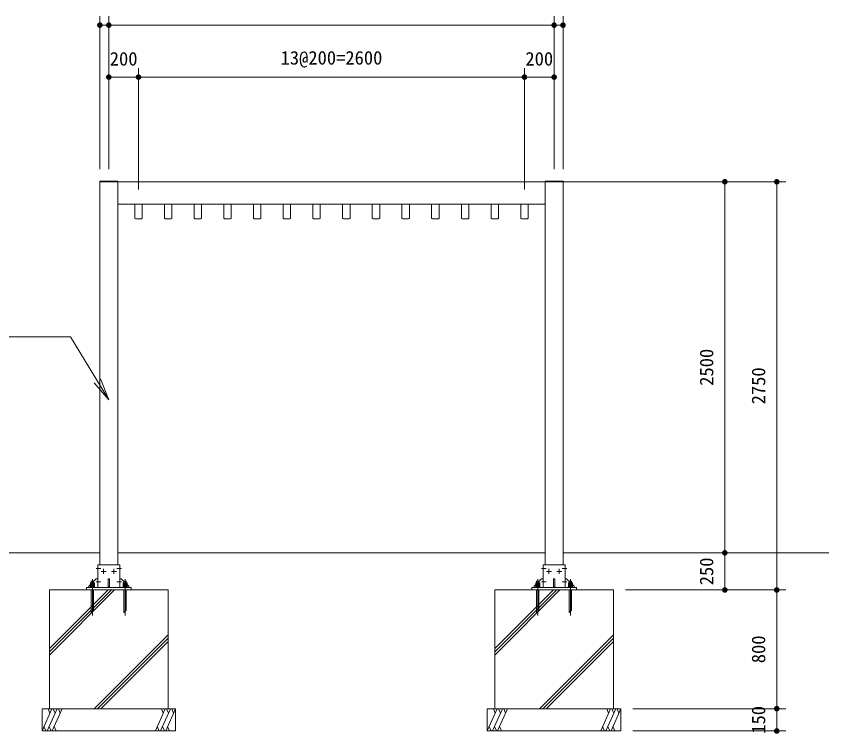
# Model space of a CAD drawing. Units: millimetres at full size, sheet at 1:50. Extents: x -1000 to 22000, y -750 to 15600.
# Drawn here: x 5723 to 11197, y 2576 to 7409 of the extents above; entities that cross this region are included whole.
import ezdxf
from ezdxf.enums import TextEntityAlignment as Align

# ---------------------------------------------------------------- set-up
doc = ezdxf.new("R2010")
doc.units = ezdxf.units.MM
doc.header["$LTSCALE"] = 50
for name, color, linetype, lineweight in [('D-STR', 1, 'Continuous', 13), ('D-STR-DIM', 7, 'Continuous', 13), ('D-STR-HTXT', 7, 'Continuous', 13)]:
    doc.layers.add(name, color=color, linetype=linetype, lineweight=lineweight)
doc.styles.add('ＭＳ ゴシック', font='')
doc.styles.get('ＭＳ ゴシック').set_extended_font_data('MS Gothic')

# ---------------------------------------------------------------- blocks, each defined once
blk = doc.blocks.new('filled_dot')
at = {"color": 0, "linetype": 'Continuous', "lineweight": -2, "const_width": 1.25}
blk.add_lwpolyline([(-0.625, 0, 1), (0.625, 0, 1)], format="xyb", close=True, dxfattribs=at)
blk = doc.blocks.new('open_arrow')
at = {"color": 0, "linetype": 'Continuous', "lineweight": -2}
blk.add_lwpolyline([(7.5, 1.25), (0, 0), (7.5, -1.25)], dxfattribs=at)

msp = doc.modelspace()

# ---------------------------------------------------------------- linework, layer by layer
at = {"layer": 'D-STR'}
for p, q in [((6286.57, 6299.45), (6406.57, 6299.45)), ((6286.57, 6299.45), (6286.57, 3714.45)), ((6406.57, 6299.45), (6406.57, 3714.45)), ((9286.57, 6299.45), (9406.57, 6299.45)), ((9286.57, 6299.45), (9286.57, 3714.45)), ((9406.57, 6299.45), (9406.57, 3714.45)), ((6286.57, 6294.45), (6406.57, 6294.45)), ((6406.57, 6294.45), (9286.57, 6294.45)), ((9286.57, 6294.45), (9406.57, 6294.45)), ((6406.57, 6144.45), (9286.57, 6144.45)), ((6521.57, 6139.45), (6521.57, 6049.45)), ((6566.57, 6144.45), (6526.57, 6144.45)), ((6571.57, 6049.45), (6571.57, 6139.45)), ((6721.57, 6139.45), (6721.57, 6049.45)), ((6766.57, 6144.45), (6726.57, 6144.45)), ((6771.57, 6049.45), (6771.57, 6139.45)), ((6921.57, 6139.45), (6921.57, 6049.45)), ((6966.57, 6144.45), (6926.57, 6144.45)), ((6971.57, 6049.45), (6971.57, 6139.45)), ((7121.57, 6139.45), (7121.57, 6049.45)), ((7166.57, 6144.45), (7126.57, 6144.45)), ((7171.57, 6049.45), (7171.57, 6139.45)), ((7321.57, 6139.45), (7321.57, 6049.45)), ((7366.57, 6144.45), (7326.57, 6144.45)), ((7371.57, 6049.45), (7371.57, 6139.45)), ((7521.57, 6139.45), (7521.57, 6049.45)), ((7566.57, 6144.45), (7526.57, 6144.45)), ((7571.57, 6049.45), (7571.57, 6139.45)), ((7721.57, 6139.45), (7721.57, 6049.45)), ((7766.57, 6144.45), (7726.57, 6144.45)), ((7771.57, 6049.45), (7771.57, 6139.45)), ((7921.57, 6139.45), (7921.57, 6049.45)), ((7966.57, 6144.45), (7926.57, 6144.45)), ((7971.57, 6049.45), (7971.57, 6139.45)), ((8121.57, 6139.45), (8121.57, 6049.45)), ((8166.57, 6144.45), (8126.57, 6144.45)), ((8171.57, 6049.45), (8171.57, 6139.45)), ((8321.57, 6139.45), (8321.57, 6049.45)), ((8366.57, 6144.45), (8326.57, 6144.45)), ((8371.57, 6049.45), (8371.57, 6139.45)), ((8521.57, 6139.45), (8521.57, 6049.45)), ((8566.57, 6144.45), (8526.57, 6144.45)), ((8571.57, 6049.45), (8571.57, 6139.45)), ((8721.57, 6139.45), (8721.57, 6049.45)), ((8766.57, 6144.45), (8726.57, 6144.45)), ((8771.57, 6049.45), (8771.57, 6139.45)), ((8921.57, 6139.45), (8921.57, 6049.45)), ((8966.57, 6144.45), (8926.57, 6144.45)), ((8971.57, 6049.45), (8971.57, 6139.45)), ((9121.57, 6139.45), (9121.57, 6049.45)), ((9166.57, 6144.45), (9126.57, 6144.45)), ((9171.57, 6049.45), (9171.57, 6139.45)), ((6526.57, 6044.45), (6566.57, 6044.45)), ((6726.57, 6044.45), (6766.57, 6044.45)), ((6926.57, 6044.45), (6966.57, 6044.45)), ((7126.57, 6044.45), (7166.57, 6044.45)), ((7326.57, 6044.45), (7366.57, 6044.45)), ((7526.57, 6044.45), (7566.57, 6044.45)), ((7726.57, 6044.45), (7766.57, 6044.45)), ((7926.57, 6044.45), (7966.57, 6044.45)), ((8126.57, 6044.45), (8166.57, 6044.45)), ((8326.57, 6044.45), (8366.57, 6044.45)), ((8526.57, 6044.45), (8566.57, 6044.45)), ((8726.57, 6044.45), (8766.57, 6044.45)), ((8926.57, 6044.45), (8966.57, 6044.45)), ((9126.57, 6044.45), (9166.57, 6044.45)), ((5346.57, 3794.45), (6286.57, 3794.45)), ((6406.57, 3794.45), (9286.57, 3794.45)), ((9406.57, 3794.45), (11196.57, 3794.45)), ((6261.64, 3689.45), (6293.42, 3689.45)), ((6272.57, 3560.45), (6272.57, 3714.45)), ((6272.57, 3714.45), (6420.57, 3714.45)), ((6294.57, 3669.45), (6328.57, 3669.45)), ((6311.57, 3686.45), (6311.57, 3652.45)), ((6398.57, 3669.45), (6364.57, 3669.45)), ((6381.57, 3686.45), (6381.57, 3652.45)), ((6431.5, 3689.45), (6399.71, 3689.45)), ((6420.57, 3560.45), (6420.57, 3714.45)), ((9261.64, 3689.45), (9293.42, 3689.45)), ((9272.57, 3714.45), (9420.57, 3714.45)), ((9272.57, 3560.45), (9272.57, 3714.45)), ((9294.57, 3669.45), (9328.57, 3669.45)), ((9311.57, 3686.45), (9311.57, 3652.45)), ((9398.57, 3669.45), (9364.57, 3669.45)), ((9381.57, 3686.45), (9381.57, 3652.45)), ((9431.5, 3689.45), (9399.71, 3689.45)), ((9420.57, 3560.45), (9420.57, 3714.45)), ((6236.57, 3372.68), (6236.57, 3616.63)), ((6244.57, 3602.45), (6262.57, 3620.45)), ((6262.57, 3620.45), (6272.57, 3620.45)), ((6342.07, 3560.45), (6342.07, 3620.45)), ((6342.07, 3620.45), (6351.07, 3620.45)), ((6351.07, 3620.45), (6351.07, 3560.45)), ((6430.57, 3620.45), (6420.57, 3620.45)), ((6448.57, 3602.45), (6430.57, 3620.45)), ((6456.57, 3372.68), (6456.57, 3616.63)), ((9236.57, 3372.68), (9236.57, 3616.63)), ((9244.57, 3602.45), (9262.57, 3620.45)), ((9262.57, 3620.45), (9272.57, 3620.45)), ((9342.07, 3560.45), (9342.07, 3620.45)), ((9342.07, 3620.45), (9351.07, 3620.45)), ((9351.07, 3620.45), (9351.07, 3560.45)), ((9430.57, 3620.45), (9420.57, 3620.45)), ((9448.57, 3602.45), (9430.57, 3620.45)), ((9456.57, 3372.68), (9456.57, 3616.63)), ((6196.57, 3560.45), (6196.57, 3544.45)), ((6496.57, 3560.45), (6196.57, 3560.45)), ((6212.57, 3570.45), (6222.72, 3580.6)), ((6212.57, 3560.45), (6212.57, 3570.45)), ((6252.57, 3563.05), (6220.57, 3563.05)), ((6220.57, 3563.05), (6220.57, 3560.45)), ((6220.57, 3560.45), (6252.57, 3560.45)), ((6222.15, 3563.05), (6222.15, 3566.55)), ((6222.15, 3566.55), (6250.99, 3566.55)), ((6222.72, 3590.55), (6226.18, 3592.55)), ((6222.72, 3590.55), (6222.72, 3579.55)), ((6222.72, 3577.55), (6226.18, 3579.55)), ((6250.42, 3579.55), (6222.72, 3579.55)), ((6222.72, 3577.55), (6222.72, 3566.55)), ((6246.95, 3592.55), (6226.18, 3592.55)), ((6246.95, 3579.55), (6226.18, 3579.55)), ((6229.64, 3590.55), (6227.64, 3592.55)), ((6229.64, 3577.55), (6227.64, 3579.55)), ((6228.57, 3602.45), (6230.57, 3604.45)), ((6228.57, 3592.55), (6228.57, 3602.45)), ((6229.64, 3590.55), (6232.82, 3592.55)), ((6229.64, 3579.55), (6229.64, 3590.55)), ((6229.64, 3577.55), (6232.82, 3579.55)), ((6229.64, 3566.55), (6229.64, 3577.55)), ((6242.57, 3604.45), (6230.57, 3604.45)), ((6236.57, 3563.05), (6233.07, 3566.55)), ((6236.57, 3566.55), (6240.07, 3563.05)), ((6243.49, 3590.55), (6240.32, 3592.55)), ((6243.49, 3577.55), (6240.32, 3579.55)), ((6244.57, 3602.45), (6242.57, 3604.45)), ((6243.49, 3590.55), (6245.49, 3592.55)), ((6243.49, 3579.55), (6243.49, 3590.55)), ((6243.49, 3577.55), (6245.49, 3579.55)), ((6243.49, 3566.55), (6243.49, 3577.55)), ((6244.57, 3602.45), (6244.57, 3592.55)), ((6250.42, 3590.55), (6246.95, 3592.55)), ((6250.42, 3577.55), (6246.95, 3579.55)), ((6250.42, 3579.55), (6250.42, 3590.55)), ((6250.42, 3566.55), (6250.42, 3577.55)), ((6250.99, 3566.55), (6250.99, 3563.05)), ((6252.57, 3560.45), (6252.57, 3563.05)), ((6261.64, 3599.45), (6293.42, 3599.45)), ((6305.07, 3560.45), (6290.07, 3560.45)), ((6342.07, 3570.45), (6351.07, 3570.45)), ((6431.5, 3599.45), (6399.71, 3599.45)), ((6440.57, 3563.05), (6440.57, 3560.45)), ((6472.57, 3563.05), (6440.57, 3563.05)), ((6440.57, 3560.45), (6472.57, 3560.45)), ((6442.15, 3566.55), (6470.99, 3566.55)), ((6442.15, 3563.05), (6442.15, 3566.55)), ((6442.72, 3590.55), (6446.18, 3592.55)), ((6442.72, 3590.55), (6442.72, 3579.55)), ((6442.72, 3577.55), (6446.18, 3579.55)), ((6470.42, 3579.55), (6442.72, 3579.55)), ((6442.72, 3577.55), (6442.72, 3566.55)), ((6466.95, 3592.55), (6446.18, 3592.55)), ((6466.95, 3579.55), (6446.18, 3579.55)), ((6449.64, 3590.55), (6447.64, 3592.55)), ((6449.64, 3577.55), (6447.64, 3579.55)), ((6448.57, 3602.45), (6450.57, 3604.45)), ((6448.57, 3592.55), (6448.57, 3602.45)), ((6449.64, 3590.55), (6452.82, 3592.55)), ((6449.64, 3579.55), (6449.64, 3590.55)), ((6449.64, 3577.55), (6452.82, 3579.55)), ((6449.64, 3566.55), (6449.64, 3577.55)), ((6462.57, 3604.45), (6450.57, 3604.45)), ((6456.57, 3563.05), (6453.07, 3566.55)), ((6456.57, 3566.55), (6460.07, 3563.05)), ((6463.49, 3590.55), (6460.32, 3592.55)), ((6463.49, 3577.55), (6460.32, 3579.55)), ((6464.57, 3602.45), (6462.57, 3604.45)), ((6463.49, 3590.55), (6465.49, 3592.55)), ((6463.49, 3579.55), (6463.49, 3590.55)), ((6463.49, 3577.55), (6465.49, 3579.55)), ((6463.49, 3566.55), (6463.49, 3577.55)), ((6464.57, 3602.45), (6464.57, 3592.55)), ((6470.42, 3590.55), (6466.95, 3592.55)), ((6470.42, 3577.55), (6466.95, 3579.55)), ((6470.42, 3579.55), (6470.42, 3590.55)), ((6480.57, 3570.45), (6470.42, 3580.6)), ((6470.42, 3566.55), (6470.42, 3577.55)), ((6470.99, 3566.55), (6470.99, 3563.05)), ((6472.57, 3560.45), (6472.57, 3563.05)), ((6480.57, 3560.45), (6480.57, 3570.45)), ((6496.57, 3544.45), (6496.57, 3560.45)), ((9196.57, 3560.45), (9196.57, 3544.45)), ((9496.57, 3560.45), (9196.57, 3560.45)), ((9212.57, 3570.45), (9222.72, 3580.6)), ((9212.57, 3560.45), (9212.57, 3570.45)), ((9220.57, 3563.05), (9220.57, 3560.45)), ((9252.57, 3563.05), (9220.57, 3563.05)), ((9220.57, 3560.45), (9252.57, 3560.45)), ((9222.15, 3563.05), (9222.15, 3566.55)), ((9222.15, 3566.55), (9250.99, 3566.55)), ((9222.72, 3590.55), (9226.18, 3592.55)), ((9222.72, 3590.55), (9222.72, 3579.55)), ((9222.72, 3577.55), (9226.18, 3579.55)), ((9250.42, 3579.55), (9222.72, 3579.55)), ((9222.72, 3577.55), (9222.72, 3566.55)), ((9246.95, 3592.55), (9226.18, 3592.55)), ((9246.95, 3579.55), (9226.18, 3579.55)), ((9229.64, 3590.55), (9227.64, 3592.55)), ((9229.64, 3577.55), (9227.64, 3579.55)), ((9228.57, 3602.45), (9230.57, 3604.45)), ((9228.57, 3592.55), (9228.57, 3602.45)), ((9229.64, 3590.55), (9232.82, 3592.55)), ((9229.64, 3579.55), (9229.64, 3590.55)), ((9229.64, 3577.55), (9232.82, 3579.55)), ((9229.64, 3566.55), (9229.64, 3577.55)), ((9242.57, 3604.45), (9230.57, 3604.45)), ((9236.57, 3563.05), (9233.07, 3566.55)), ((9236.57, 3566.55), (9240.07, 3563.05)), ((9243.49, 3590.55), (9240.32, 3592.55)), ((9243.49, 3577.55), (9240.32, 3579.55)), ((9244.57, 3602.45), (9242.57, 3604.45)), ((9243.49, 3590.55), (9245.49, 3592.55)), ((9243.49, 3579.55), (9243.49, 3590.55)), ((9243.49, 3577.55), (9245.49, 3579.55)), ((9243.49, 3566.55), (9243.49, 3577.55)), ((9244.57, 3602.45), (9244.57, 3592.55)), ((9250.42, 3590.55), (9246.95, 3592.55)), ((9250.42, 3577.55), (9246.95, 3579.55)), ((9250.42, 3579.55), (9250.42, 3590.55)), ((9250.42, 3566.55), (9250.42, 3577.55)), ((9250.99, 3566.55), (9250.99, 3563.05)), ((9252.57, 3560.45), (9252.57, 3563.05)), ((9261.64, 3599.45), (9293.42, 3599.45)), ((9305.07, 3560.45), (9290.07, 3560.45)), ((9342.07, 3570.45), (9351.07, 3570.45)), ((9431.5, 3599.45), (9399.71, 3599.45)), ((9440.57, 3563.05), (9440.57, 3560.45)), ((9472.57, 3563.05), (9440.57, 3563.05)), ((9440.57, 3560.45), (9472.57, 3560.45)), ((9442.15, 3563.05), (9442.15, 3566.55)), ((9442.15, 3566.55), (9470.99, 3566.55)), ((9442.72, 3590.55), (9446.18, 3592.55)), ((9442.72, 3590.55), (9442.72, 3579.55)), ((9442.72, 3577.55), (9446.18, 3579.55)), ((9470.42, 3579.55), (9442.72, 3579.55)), ((9442.72, 3577.55), (9442.72, 3566.55)), ((9466.95, 3592.55), (9446.18, 3592.55)), ((9466.95, 3579.55), (9446.18, 3579.55)), ((9449.64, 3590.55), (9447.64, 3592.55)), ((9449.64, 3577.55), (9447.64, 3579.55)), ((9448.57, 3602.45), (9450.57, 3604.45)), ((9448.57, 3592.55), (9448.57, 3602.45)), ((9449.64, 3590.55), (9452.82, 3592.55)), ((9449.64, 3579.55), (9449.64, 3590.55)), ((9449.64, 3577.55), (9452.82, 3579.55)), ((9449.64, 3566.55), (9449.64, 3577.55)), ((9462.57, 3604.45), (9450.57, 3604.45)), ((9456.57, 3563.05), (9453.07, 3566.55)), ((9456.57, 3566.55), (9460.07, 3563.05)), ((9463.49, 3590.55), (9460.32, 3592.55)), ((9463.49, 3577.55), (9460.32, 3579.55)), ((9464.57, 3602.45), (9462.57, 3604.45)), ((9463.49, 3590.55), (9465.49, 3592.55)), ((9463.49, 3579.55), (9463.49, 3590.55)), ((9463.49, 3577.55), (9465.49, 3579.55)), ((9463.49, 3566.55), (9463.49, 3577.55)), ((9464.57, 3602.45), (9464.57, 3592.55)), ((9470.42, 3590.55), (9466.95, 3592.55)), ((9470.42, 3577.55), (9466.95, 3579.55)), ((9470.42, 3579.55), (9470.42, 3590.55)), ((9480.57, 3570.45), (9470.42, 3580.6)), ((9470.42, 3566.55), (9470.42, 3577.55)), ((9470.99, 3566.55), (9470.99, 3563.05)), ((9472.57, 3560.45), (9472.57, 3563.05)), ((9480.57, 3560.45), (9480.57, 3570.45)), ((9496.57, 3544.45), (9496.57, 3560.45)), ((5946.57, 3544.45), (5946.57, 2744.45)), ((6746.57, 3544.45), (5946.57, 3544.45)), ((5946.57, 3149.29), (6341.72, 3544.45)), ((5946.57, 3127.2), (6363.82, 3544.45)), ((5946.57, 3105.1), (6385.92, 3544.45)), ((6196.57, 3544.45), (6496.57, 3544.45)), ((6228.57, 3392.45), (6228.57, 3544.45)), ((6244.57, 3408.45), (6244.57, 3544.45)), ((6448.57, 3392.45), (6448.57, 3544.45)), ((6464.57, 3408.45), (6464.57, 3544.45)), ((6746.57, 2744.45), (6746.57, 3544.45)), ((8946.57, 3149.29), (9341.72, 3544.45)), ((8946.57, 3105.1), (9385.92, 3544.45)), ((8946.57, 3127.2), (9363.82, 3544.45)), ((8946.57, 3544.45), (8946.57, 2744.45)), ((9746.57, 3544.45), (8946.57, 3544.45)), ((9196.57, 3544.45), (9496.57, 3544.45)), ((9228.57, 3392.45), (9228.57, 3544.45)), ((9244.57, 3408.45), (9244.57, 3544.45)), ((9448.57, 3392.45), (9448.57, 3544.45)), ((9464.57, 3408.45), (9464.57, 3544.45)), ((9746.57, 2744.45), (9746.57, 3544.45)), ((6228.57, 3392.45), (6244.57, 3408.45)), ((6448.57, 3392.45), (6464.57, 3408.45)), ((9228.57, 3392.45), (9244.57, 3408.45)), ((9448.57, 3392.45), (9464.57, 3408.45)), ((6248.83, 2744.45), (6746.57, 3242.19)), ((9248.83, 2744.45), (9746.57, 3242.19)), ((6270.93, 2744.45), (6746.57, 3220.09)), ((6293.02, 2744.45), (6746.57, 3197.99)), ((9270.93, 2744.45), (9746.57, 3220.09)), ((9293.02, 2744.45), (9746.57, 3197.99)), ((6796.57, 2744.45), (5896.57, 2744.45)), ((5896.57, 2744.45), (5896.57, 2594.45)), ((5896.57, 2594.45), (5963.38, 2744.45)), ((5931.34, 2594.45), (5998.15, 2744.45)), ((5950.24, 2714.96), (5937.11, 2744.45)), ((5966.11, 2594.45), (6032.92, 2744.45)), ((5985.01, 2714.96), (5971.88, 2744.45)), ((6019.78, 2714.96), (6006.65, 2744.45)), ((6660.21, 2594.45), (6727.02, 2744.45)), ((6694.98, 2594.45), (6761.8, 2744.45)), ((6713.89, 2714.96), (6700.75, 2744.45)), ((6729.75, 2594.45), (6796.57, 2744.45)), ((6748.66, 2714.96), (6735.52, 2744.45)), ((6783.43, 2714.96), (6770.29, 2744.45)), ((6796.57, 2744.45), (6796.57, 2594.45)), ((9796.57, 2744.45), (8896.57, 2744.45)), ((8896.57, 2744.45), (8896.57, 2594.45)), ((8896.57, 2594.45), (8963.38, 2744.45)), ((8931.34, 2594.45), (8998.15, 2744.45)), ((8950.24, 2714.96), (8937.11, 2744.45)), ((8966.11, 2594.45), (9032.92, 2744.45)), ((8985.01, 2714.96), (8971.88, 2744.45)), ((9019.78, 2714.96), (9006.65, 2744.45)), ((9660.21, 2594.45), (9727.02, 2744.45)), ((9694.98, 2594.45), (9761.8, 2744.45)), ((9713.89, 2714.96), (9700.75, 2744.45)), ((9729.75, 2594.45), (9796.57, 2744.45)), ((9748.66, 2714.96), (9735.52, 2744.45)), ((9783.43, 2714.96), (9770.29, 2744.45)), ((9796.57, 2744.45), (9796.57, 2594.45)), ((6796.57, 2594.45), (5896.57, 2594.45)), ((5909.7, 2623.94), (5922.84, 2594.45)), ((5944.47, 2623.94), (5957.61, 2594.45)), ((5979.25, 2623.94), (5992.38, 2594.45)), ((6673.35, 2623.94), (6686.49, 2594.45)), ((6708.12, 2623.94), (6721.26, 2594.45)), ((6742.89, 2623.94), (6756.03, 2594.45)), ((9796.57, 2594.45), (8896.57, 2594.45)), ((8909.7, 2623.94), (8922.84, 2594.45)), ((8944.47, 2623.94), (8957.61, 2594.45)), ((8979.25, 2623.94), (8992.38, 2594.45)), ((9673.35, 2623.94), (9686.49, 2594.45)), ((9708.12, 2623.94), (9721.26, 2594.45)), ((9742.89, 2623.94), (9756.03, 2594.45))]:
    msp.add_line(p, q, dxfattribs=at)
for centre, start, end in [((6526.57, 6139.45), 90, 180), ((6566.57, 6139.45), 0, 90), ((6726.57, 6139.45), 90, 180), ((6766.57, 6139.45), 0, 90), ((6926.57, 6139.45), 90, 180), ((6966.57, 6139.45), 0, 90), ((7126.57, 6139.45), 90, 180), ((7166.57, 6139.45), 0, 90), ((7326.57, 6139.45), 90, 180), ((7366.57, 6139.45), 0, 90), ((7526.57, 6139.45), 90, 180), ((7566.57, 6139.45), 0, 90), ((7726.57, 6139.45), 90, 180), ((7766.57, 6139.45), 0, 90), ((7926.57, 6139.45), 90, 180), ((7966.57, 6139.45), 0, 90), ((8126.57, 6139.45), 90, 180), ((8166.57, 6139.45), 0, 90), ((8326.57, 6139.45), 90, 180), ((8366.57, 6139.45), 0, 90), ((8526.57, 6139.45), 90, 180), ((8566.57, 6139.45), 0, 90), ((8726.57, 6139.45), 90, 180), ((8766.57, 6139.45), 0, 90), ((8926.57, 6139.45), 90, 180), ((8966.57, 6139.45), 0, 90), ((9126.57, 6139.45), 90, 180), ((9166.57, 6139.45), 0, 90), ((6526.57, 6049.45), 180, 270), ((6566.57, 6049.45), 270, 0), ((6726.57, 6049.45), 180, 270), ((6766.57, 6049.45), 270, 0), ((6926.57, 6049.45), 180, 270), ((6966.57, 6049.45), 270, 0), ((7126.57, 6049.45), 180, 270), ((7166.57, 6049.45), 270, 0), ((7326.57, 6049.45), 180, 270), ((7366.57, 6049.45), 270, 0), ((7526.57, 6049.45), 180, 270), ((7566.57, 6049.45), 270, 0), ((7726.57, 6049.45), 180, 270), ((7766.57, 6049.45), 270, 0), ((7926.57, 6049.45), 180, 270), ((7966.57, 6049.45), 270, 0), ((8126.57, 6049.45), 180, 270), ((8166.57, 6049.45), 270, 0), ((8326.57, 6049.45), 180, 270), ((8366.57, 6049.45), 270, 0), ((8526.57, 6049.45), 180, 270), ((8566.57, 6049.45), 270, 0), ((8726.57, 6049.45), 180, 270), ((8766.57, 6049.45), 270, 0), ((8926.57, 6049.45), 180, 270), ((8966.57, 6049.45), 270, 0), ((9126.57, 6049.45), 180, 270), ((9166.57, 6049.45), 270, 0)]:
    msp.add_arc(centre, 5, start, end, dxfattribs=at)
at = {"layer": 'D-STR-DIM'}
for p, q in [((6286.57, 6379.45), (6286.57, 7409.45)), ((6346.57, 6379.45), (6346.57, 7409.45)), ((6346.57, 6379.45), (6346.57, 7409.45)), ((9346.57, 6379.45), (9346.57, 7409.45)), ((9346.57, 6379.45), (9346.57, 7409.45)), ((9406.57, 6379.45), (9406.57, 7409.45)), ((6286.57, 7349.45), (6346.57, 7349.45)), ((6346.57, 7349.45), (9346.57, 7349.45)), ((9346.57, 7349.45), (9406.57, 7349.45)), ((6346.57, 6379.45), (6346.57, 7059.45)), ((6546.57, 6243.32), (6546.57, 7059.45)), ((6546.57, 6243.32), (6546.57, 7059.45)), ((9146.57, 6243.32), (9146.57, 7059.45)), ((9146.57, 6243.32), (9146.57, 7059.45)), ((9346.57, 6379.45), (9346.57, 7059.45)), ((6346.57, 6999.45), (6546.57, 6999.45)), ((6546.57, 6999.45), (9146.57, 6999.45)), ((9146.57, 6999.45), (9346.57, 6999.45)), ((9366.57, 6294.45), (10556.57, 6294.45)), ((9486.57, 6294.45), (10906.57, 6294.45)), ((10496.57, 6294.45), (10496.57, 3794.45)), ((10846.57, 3544.45), (10846.57, 6294.45)), ((9486.57, 3794.45), (10556.57, 3794.45)), ((9486.57, 3794.45), (10556.57, 3794.45)), ((10496.57, 3544.45), (10496.57, 3794.45)), ((9826.57, 3544.45), (10906.57, 3544.45)), ((9826.57, 3544.45), (10906.57, 3544.45)), ((9826.57, 3544.45), (10556.57, 3544.45)), ((10846.57, 2744.45), (10846.57, 3544.45)), ((9876.57, 2744.45), (10906.57, 2744.45)), ((9876.57, 2744.45), (10906.57, 2744.45)), ((10846.57, 2594.45), (10846.57, 2744.45)), ((9876.57, 2594.45), (10906.57, 2594.45))]:
    msp.add_line(p, q, dxfattribs=at)
at = {"layer": 'D-STR-HTXT'}
msp.add_lwpolyline([(6346.44, 4825.25), (6087.44, 5249.25), (5937.44, 5249.25), (4816.24, 5249.25)], dxfattribs=at)

# ---------------------------------------------------------------- block references
at = {"layer": 'D-STR-DIM', "xscale": 15, "yscale": 15}
for p in [(6286.57, 7349.45), (6346.57, 7349.45), (9346.57, 7349.45), (6346.57, 6999.45), (6546.57, 6999.45), (9146.57, 6999.45)]:
    msp.add_blockref('filled_dot', p, dxfattribs=at)
for p, rotation in [((6346.57, 7349.45), 180), ((9346.57, 7349.45), 180), ((9406.57, 7349.45), 180), ((6546.57, 6999.45), 180), ((9146.57, 6999.45), 180), ((9346.57, 6999.45), 180), ((10496.57, 6294.45), 270), ((10846.57, 6294.45), 270), ((10496.57, 3794.45), 270), ((10496.57, 3794.45), 90), ((10496.57, 3544.45), 90), ((10846.57, 3544.45), 90), ((10846.57, 3544.45), 270), ((10846.57, 2744.45), 270), ((10846.57, 2744.45), 90), ((10846.57, 2594.45), 90)]:
    msp.add_blockref('filled_dot', p, dxfattribs=dict(at, rotation=rotation))
at = {"layer": 'D-STR-HTXT', "xscale": 20, "yscale": 20, "rotation": 121.4}
msp.add_blockref('open_arrow', (6346.44, 4825.25), dxfattribs=at)

# ---------------------------------------------------------------- texts
at = {"layer": 'D-STR-DIM', "style": 'ＭＳ ゴシック'}
for s, p in [('13@200=2600', (7846.57, 7175.5)), ('200', (6446.57, 7168.84)), ('200', (9246.57, 7168.84))]:
    msp.add_text(s, height=91.64, dxfattribs=at).set_placement(p, align=Align.TOP_CENTER)
for s, p in [('2500', (10327.18, 5044.45)), ('2750', (10677.18, 4919.45)), ('250', (10327.18, 3669.45)), ('800', (10677.18, 3144.45)), ('150', (10677.18, 2669.45))]:
    msp.add_text(s, height=91.64, rotation=90, dxfattribs=at).set_placement(p, align=Align.TOP_CENTER)

doc.saveas('drawing.dxf')
